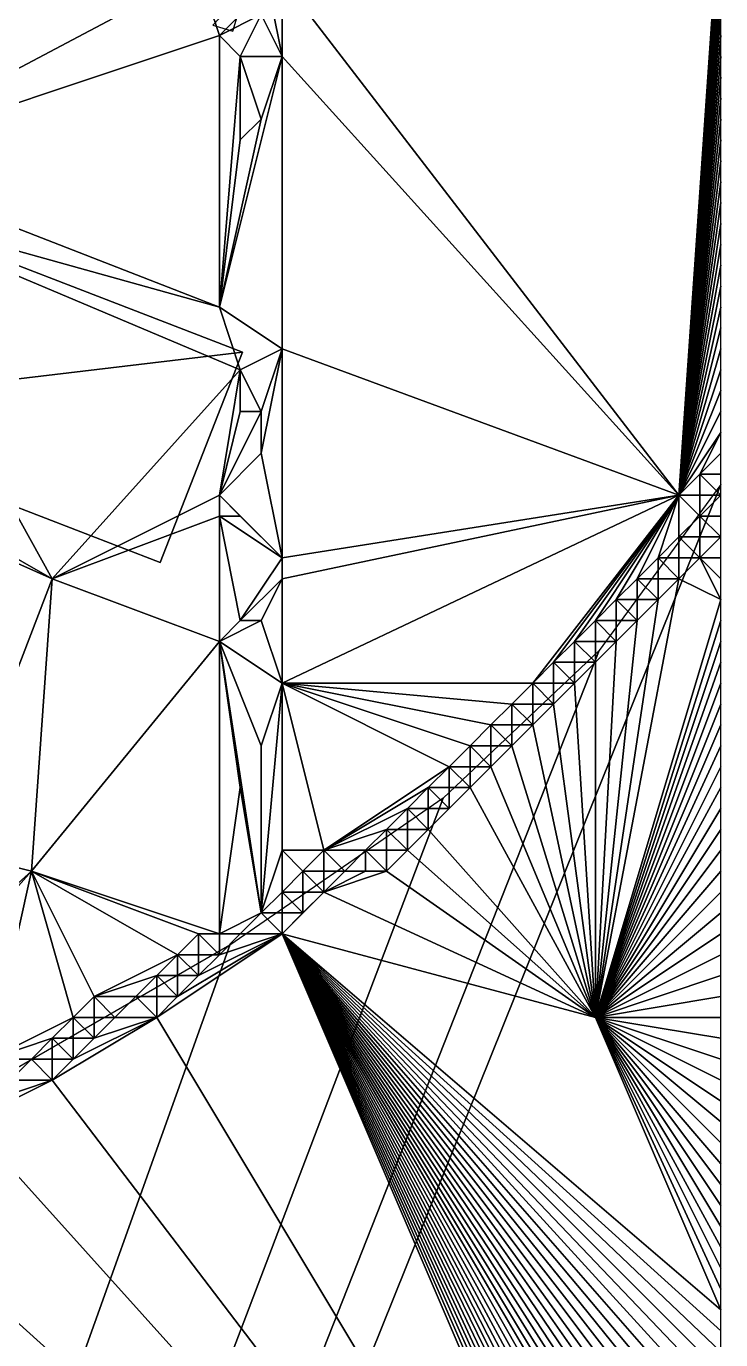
# Model space of a CAD drawing. Header units: metres. Extents: x -1103 to 901, y -902 to 905.
# Drawn here: x 833.5 to 900, y -48.9 to 76.9 of the extents above; entities that cross this region are included whole.
import ezdxf

# ---------------------------------------------------------------- set-up
doc = ezdxf.new("R2010")
doc.units = ezdxf.units.M
for name, color, linetype in [('OSM_BUILDING_FOOTPRINTS', 7, 'CONTINUOUS'), ('OSM_BUILDING_ROOFS', 1, 'CONTINUOUS'), ('OSM_BUILDING_WALLS', 8, 'CONTINUOUS'), ('OSM_ROAD_SURFACE', 9, 'CONTINUOUS'), ('OSM_TERRAIN', 3, 'CONTINUOUS'), ('OSM_WATER_OUTLINES', 4, 'CONTINUOUS'), ('OSM_WATER_SURFACE', 5, 'CONTINUOUS')]:
    doc.layers.add(name, color=color, linetype=linetype)

msp = doc.modelspace()

# ---------------------------------------------------------------- linework, layer by layer
at = {"layer": 'OSM_BUILDING_FOOTPRINTS'}
msp.add_polyline3d([(816.18, 60.37, 3.25), (854.21, 45.7, 3.25), (846.34, 25.56, 3.25), (808.32, 40.23, 3.25), (816.18, 60.37, 3.25)], close=True, dxfattribs=at)
at = {"layer": 'OSM_BUILDING_ROOFS'}
for points in [[(854.21, 45.7, 13.25), (816.18, 60.37, 13.25), (808.32, 40.23, 13.25)], [(854.21, 45.7, 13.25), (808.32, 40.23, 13.25), (846.34, 25.56, 13.25)]]:
    msp.add_3dface(points, dxfattribs=at)
at = {"layer": 'OSM_BUILDING_WALLS'}
for points in [[(854.21, 45.7, 3.25), (816.18, 60.37, 3.25), (816.18, 60.37, 13.25)], [(854.21, 45.7, 3.25), (816.18, 60.37, 13.25), (854.21, 45.7, 13.25)], [(846.34, 25.56, 3.25), (854.21, 45.7, 3.25), (854.21, 45.7, 13.25)], [(846.34, 25.56, 3.25), (854.21, 45.7, 13.25), (846.34, 25.56, 13.25)], [(808.32, 40.23, 3.25), (846.34, 25.56, 3.25), (846.34, 25.56, 13.25)], [(808.32, 40.23, 3.25), (846.34, 25.56, 13.25), (808.32, 40.23, 13.25)]]:
    msp.add_3dface(points, dxfattribs=at)
at = {"layer": 'OSM_ROAD_SURFACE'}
msp.add_3dface([(851.37, 76.99, 5.77), (853.29, 76.42, 5.68), (854.43, 80.25, 5.46)], dxfattribs=at)
at = {"layer": 'OSM_TERRAIN'}
for points in [[(816, 64, 5.93), (850, 82, 5.71), (826, 90, 6.39)], [(856, 84, 4.03), (896, 32, 2.33), (900, 90, 2.72)], [(896, 32, 2.33), (900, 88, 2.71), (900, 90, 2.72)], [(896, 32, 2.33), (900, 86, 2.69), (900, 88, 2.71)], [(896, 32, 2.33), (900, 84, 2.68), (900, 86, 2.69)], [(858, 74, 3.74), (896, 32, 2.33), (856, 84, 4.03)], [(858, 74, 3.74), (856, 84, 4.03), (858, 78, 4.3)], [(896, 32, 2.33), (900, 82, 2.67), (900, 84, 2.68)], [(816, 64, 5.93), (852, 76, 5.72), (850, 82, 5.71)], [(852, 76, 5.72), (856, 80, 5.3), (850, 82, 5.71)], [(900, 80, 2.65), (900, 82, 2.67), (896, 32, 2.33)], [(852, 76, 5.72), (856, 78, 5.52), (856, 80, 5.3)], [(900, 78, 2.64), (900, 80, 2.65), (896, 32, 2.33)], [(852, 76, 5.72), (854, 74, 5.33), (856, 78, 5.52)], [(854, 74, 5.33), (858, 74, 3.74), (856, 78, 5.52)], [(858, 74, 3.74), (858, 78, 4.3), (856, 78, 5.52)], [(896, 32, 2.33), (900, 76, 2.62), (900, 78, 2.64)], [(816, 64, 5.93), (852, 50, 5.09), (852, 76, 5.72)], [(852, 50, 5.09), (854, 74, 5.33), (852, 76, 5.72)], [(896, 32, 2.33), (900, 74, 2.61), (900, 76, 2.62)], [(852, 50, 5.09), (858, 46, 3.43), (858, 74, 3.74)], [(854, 66, 5.06), (854, 74, 5.33), (852, 50, 5.09)], [(852, 50, 5.09), (858, 74, 3.74), (856, 68, 4.22)], [(854, 66, 5.06), (856, 68, 4.22), (854, 74, 5.33)], [(856, 68, 4.22), (858, 74, 3.74), (854, 74, 5.33)], [(858, 46, 3.43), (896, 32, 2.33), (858, 74, 3.74)], [(900, 72, 2.6), (900, 74, 2.61), (896, 32, 2.33)], [(896, 32, 2.33), (900, 70, 2.58), (900, 72, 2.6)], [(900, 68, 2.57), (900, 70, 2.58), (896, 32, 2.33)], [(854, 66, 5.06), (852, 50, 5.09), (856, 68, 4.22)], [(896, 32, 2.33), (900, 66, 2.55), (900, 68, 2.57)], [(900, 64, 2.53), (900, 66, 2.55), (896, 32, 2.33)], [(816, 60, 5.39), (852, 50, 5.09), (816, 64, 5.93)], [(896, 32, 2.33), (900, 62, 2.52), (900, 64, 2.53)], [(900, 60, 2.5), (900, 62, 2.52), (896, 32, 2.33)], [(808, 40, 5.47), (836, 24, 5.49), (816, 60, 5.39)], [(836, 24, 5.49), (854, 44, 5.28), (816, 60, 5.39)], [(816, 60, 5.39), (854, 44, 5.28), (852, 50, 5.09)], [(896, 32, 2.33), (900, 58, 2.48), (900, 60, 2.5)], [(900, 56, 2.47), (900, 58, 2.48), (896, 32, 2.33)], [(900, 54, 2.45), (900, 56, 2.47), (896, 32, 2.33)], [(900, 52, 2.43), (900, 54, 2.45), (896, 32, 2.33)], [(896, 32, 2.33), (900, 50, 2.42), (900, 52, 2.43)], [(854, 44, 5.28), (858, 46, 3.43), (852, 50, 5.09)], [(896, 32, 2.33), (900, 48, 2.4), (900, 50, 2.42)], [(896, 32, 2.33), (900, 46, 2.38), (900, 48, 2.4)], [(856, 40, 3.79), (858, 46, 3.43), (854, 44, 5.28)], [(856, 36, 3.63), (858, 26, 3.01), (858, 46, 3.43)], [(856, 36, 3.63), (858, 46, 3.43), (856, 40, 3.79)], [(858, 26, 3.01), (896, 32, 2.33), (858, 46, 3.43)], [(900, 44, 2.36), (900, 46, 2.38), (896, 32, 2.33)], [(852, 32, 5.16), (854, 44, 5.28), (836, 24, 5.49)], [(852, 32, 5.16), (854, 40, 4.93), (854, 44, 5.28)], [(854, 40, 4.93), (856, 40, 3.79), (854, 44, 5.28)], [(900, 42, 2.35), (900, 44, 2.36), (896, 32, 2.33)], [(900, 40, 2.33), (900, 42, 2.35), (896, 32, 2.33)], [(818, 32, 5.9), (836, 24, 5.49), (808, 40, 5.47)], [(852, 32, 5.16), (856, 36, 3.63), (856, 40, 3.79)], [(852, 32, 5.16), (856, 40, 3.79), (854, 40, 4.93)], [(900, 38, 2.31), (900, 40, 2.33), (896, 32, 2.33)], [(896, 32, 2.33), (898, 34, 2.31), (900, 38, 2.31)], [(898, 34, 2.31), (900, 36, 2.29), (900, 38, 2.31)], [(852, 32, 5.16), (858, 26, 3.01), (856, 36, 3.63)], [(898, 34, 2.31), (900, 34, 2.27), (900, 36, 2.29)], [(896, 32, 2.33), (898, 32, 2.29), (898, 34, 2.31)], [(898, 32, 2.29), (900, 32), (898, 34, 2.31)], [(900, 32), (900, 34, 2.27), (898, 34, 2.31)], [(826, -2, 6.16), (836, 24, 5.49), (818, 32, 5.9)], [(852, 30, 5.18), (852, 32, 5.16), (836, 24, 5.49)], [(852, 30, 5.18), (854, 30, 4.47), (852, 32, 5.16)], [(854, 30, 4.47), (858, 26, 3.01), (852, 32, 5.16)], [(882, 14, 2.38), (896, 32, 2.33), (858, 14, 2.82)], [(858, 14, 2.82), (896, 32, 2.33), (858, 24, 2.98)], [(858, 24, 2.98), (896, 32, 2.33), (858, 26, 3.01)], [(882, 14, 2.38), (884, 16, 2.37), (896, 32, 2.33)], [(884, 16, 2.37), (886, 18, 2.36), (896, 32, 2.33)], [(886, 18, 2.36), (888, 20, 2.35), (896, 32, 2.33)], [(888, 20, 2.35), (890, 22, 2.33), (896, 32, 2.33)], [(890, 22, 2.33), (892, 24, 2.32), (896, 32, 2.33)], [(892, 24, 2.32), (894, 26, 2.31), (896, 32, 2.33)], [(894, 26, 2.31), (896, 28, 2.29), (896, 32, 2.33)], [(896, 28, 2.29), (898, 30), (896, 32, 2.33)], [(898, 30), (898, 32, 2.29), (896, 32, 2.33)], [(898, 30), (900, 30), (900, 32)], [(898, 30), (900, 32), (898, 32, 2.29)], [(836, 24, 5.49), (852, 18, 5.79), (852, 30, 5.18)], [(852, 18, 5.79), (854, 20, 4.77), (852, 30, 5.18)], [(852, 30, 5.18), (854, 20, 4.77), (858, 26, 3.01)], [(858, 26, 3.01), (854, 30, 4.47), (852, 30, 5.18)], [(896, 28, 2.29), (898, 28), (898, 30)], [(898, 28), (900, 28), (898, 30)], [(900, 28), (900, 30), (898, 30)], [(894, 26, 2.31), (896, 26), (896, 28, 2.29)], [(896, 26), (898, 26), (896, 28, 2.29)], [(898, 26), (898, 28), (896, 28, 2.29)], [(898, 26), (900, 26), (900, 28)], [(898, 26), (900, 28), (898, 28)], [(854, 20, 4.77), (858, 24, 2.98), (858, 26, 3.01)], [(892, 24, 2.32), (894, 24), (894, 26, 2.31)], [(894, 24), (896, 24), (894, 26, 2.31)], [(896, 24), (896, 26), (894, 26, 2.31)], [(896, 24), (900, 22), (898, 26)], [(896, 24), (898, 26), (896, 26)], [(900, 22), (900, 24), (898, 26)], [(900, 24), (900, 26), (898, 26)], [(826, -2, 6.16), (834, -4, 6.87), (836, 24, 5.49)], [(834, -4, 6.87), (852, 18, 5.79), (836, 24, 5.49)], [(856, 20, 3.61), (858, 24, 2.98), (854, 20, 4.77)], [(858, 14, 2.82), (858, 24, 2.98), (856, 20, 3.61)], [(888, -18), (896, 24), (894, 22)], [(888, -18), (900, 22), (896, 24)], [(890, 22, 2.33), (892, 22), (892, 24, 2.32)], [(892, 22), (894, 22), (892, 24, 2.32)], [(894, 22), (894, 24), (892, 24, 2.32)], [(894, 22), (896, 24), (894, 24)], [(888, -18), (894, 22), (892, 20)], [(888, 20, 2.35), (890, 20, 2.31), (890, 22, 2.33)], [(888, -18), (900, 20), (900, 22)], [(890, 20, 2.31), (892, 20), (890, 22, 2.33)], [(892, 20), (892, 22), (890, 22, 2.33)], [(892, 20), (894, 22), (892, 22)], [(858, 14, 2.82), (856, 20, 3.61), (852, 18, 5.79)], [(852, 18, 5.79), (856, 20, 3.61), (854, 20, 4.77)], [(886, 18, 2.36), (888, 18, 2.32), (888, 20, 2.35)], [(888, 18, 2.32), (890, 18), (888, 20, 2.35)], [(890, 18), (890, 20, 2.31), (888, 20, 2.35)], [(890, 18), (888, -18), (892, 20)], [(888, -18), (900, 18), (900, 20)], [(890, 18), (892, 20), (890, 20, 2.31)], [(852, -10, 7), (852, 18, 5.79), (834, -4, 6.87)], [(852, -10, 7), (854, 4, 5.25), (852, 18, 5.79)], [(854, 4, 5.25), (856, -8, 3.6), (852, 18, 5.79)], [(852, 18, 5.79), (856, -8, 3.6), (856, 8, 3.62)], [(856, 8, 3.62), (858, 14, 2.82), (852, 18, 5.79)], [(884, 16, 2.37), (886, 16, 2.33), (886, 18, 2.36)], [(886, 16, 2.33), (888, 16), (886, 18, 2.36)], [(888, 16), (888, 18, 2.32), (886, 18, 2.36)], [(888, 16), (888, -18), (890, 18)], [(888, 16), (890, 18), (888, 18, 2.32)], [(900, 16), (900, 18), (888, -18)], [(882, 14, 2.38), (884, 14, 2.35), (884, 16, 2.37)], [(884, 14, 2.35), (886, 14), (884, 16, 2.37)], [(886, 14), (886, 16, 2.33), (884, 16, 2.37)], [(886, 14), (888, 16), (886, 16, 2.33)], [(886, 14), (888, -18), (888, 16)], [(888, -18), (900, 14), (900, 16)], [(858, -2, 2.57), (858, 14, 2.82), (856, -8, 3.6)], [(856, -8, 3.6), (858, 14, 2.82), (856, 8, 3.62)], [(858, -2, 2.57), (862, -2, 2.5), (858, 14, 2.82)], [(876, 8, 2.41), (858, 14, 2.82), (874, 6, 2.42)], [(876, 8, 2.41), (878, 10, 2.4), (858, 14, 2.82)], [(878, 10, 2.4), (880, 12, 2.39), (858, 14, 2.82)], [(862, -2, 2.5), (874, 6, 2.42), (858, 14, 2.82)], [(880, 12, 2.39), (882, 14, 2.38), (858, 14, 2.82)], [(880, 12, 2.39), (882, 12, 2.36), (882, 14, 2.38)], [(882, 12, 2.36), (884, 12), (882, 14, 2.38)], [(884, 12), (884, 14, 2.35), (882, 14, 2.38)], [(884, 12), (888, -18), (886, 14)], [(884, 12), (886, 14), (884, 14, 2.35)], [(900, 12), (900, 14), (888, -18)], [(878, 10, 2.4), (880, 10, 2.37), (880, 12, 2.39)], [(880, 10, 2.37), (882, 10), (880, 12, 2.39)], [(882, 10), (882, 12, 2.36), (880, 12, 2.39)], [(888, -18), (884, 12), (882, 10)], [(882, 10), (884, 12), (882, 12, 2.36)], [(888, -18), (900, 10), (900, 12)], [(876, 8, 2.41), (878, 8, 2.37), (878, 10, 2.4)], [(878, 8, 2.37), (880, 8), (878, 10, 2.4)], [(880, 8), (880, 10, 2.37), (878, 10, 2.4)], [(888, -18), (882, 10), (880, 8)], [(880, 8), (882, 10), (880, 10, 2.37)], [(900, 8), (900, 10), (888, -18)], [(874, 6, 2.42), (876, 6, 2.38), (876, 8, 2.41)], [(876, 6, 2.38), (878, 6), (876, 8, 2.41)], [(878, 6), (878, 8, 2.37), (876, 8, 2.41)], [(878, 6), (880, 8), (878, 8, 2.37)], [(878, 6), (888, -18), (880, 8)], [(900, 6), (900, 8), (888, -18)], [(872, 4, 2.42), (874, 6, 2.42), (862, -2, 2.5)], [(872, 4, 2.42), (874, 4, 2.39), (874, 6, 2.42)], [(874, 4, 2.39), (876, 4), (874, 6, 2.42)], [(876, 4), (876, 6, 2.38), (874, 6, 2.42)], [(876, 4), (888, -18), (878, 6)], [(876, 4), (878, 6), (876, 6, 2.38)], [(888, -18), (900, 4), (900, 6)], [(856, -8, 3.6), (854, 4, 5.25), (852, -10, 7)], [(870, 2, 2.43), (872, 4, 2.42), (862, -2, 2.5)], [(870, 2, 2.43), (872, 2), (872, 4, 2.42)], [(888, -18), (876, 4), (872, 0)], [(872, 0), (876, 4), (874, 2)], [(872, 2), (874, 2), (872, 4, 2.42)], [(874, 2), (874, 4, 2.39), (872, 4, 2.42)], [(874, 2), (876, 4), (874, 4, 2.39)], [(888, -18), (900, 2), (900, 4)], [(862, -2, 2.5), (868, 0, 2.43), (870, 2, 2.43)], [(868, 0, 2.43), (870, 0), (870, 2, 2.43)], [(870, 0), (872, 0), (870, 2, 2.43)], [(872, 0), (872, 2), (870, 2, 2.43)], [(872, 0), (874, 2), (872, 2)], [(900, 0), (900, 2), (888, -18)], [(866, -2, 2.44), (868, 0, 2.43), (862, -2, 2.5)], [(866, -2, 2.44), (868, -2), (868, 0, 2.43)], [(868, -2), (870, -2), (868, 0, 2.43)], [(870, -2), (870, 0), (868, 0, 2.43)], [(888, -18), (872, 0), (870, -2)], [(870, -2), (872, 0), (870, 0)], [(888, -18), (900, -2), (900, 0)], [(814, -22, 6), (834, -4, 6.87), (826, -2, 6.16)], [(858, -6, 2.51), (858, -2, 2.57), (856, -8, 3.6)], [(858, -6, 2.51), (860, -4, 2.51), (858, -2, 2.57)], [(860, -4, 2.51), (862, -2, 2.5), (858, -2, 2.57)], [(860, -4, 2.51), (862, -4, 2.47), (862, -2, 2.5)], [(862, -4, 2.47), (864, -4), (862, -2, 2.5)], [(864, -4), (866, -2, 2.44), (862, -2, 2.5)], [(864, -4), (866, -4), (866, -2, 2.44)], [(866, -4), (868, -4), (866, -2, 2.44)], [(868, -4), (868, -2), (866, -2, 2.44)], [(868, -4), (888, -18), (870, -2)], [(868, -4), (870, -2), (868, -2)], [(900, -4), (900, -2), (888, -18)], [(818, -22, 6.13), (834, -4, 6.87), (814, -22, 6)], [(818, -22, 6.13), (830, -22, 6.74), (834, -4, 6.87)], [(830, -22, 6.74), (838, -18, 7), (834, -4, 6.87)], [(838, -18, 7), (840, -16, 7), (834, -4, 6.87)], [(840, -16, 7), (848, -12, 7), (834, -4, 6.87)], [(848, -12, 7), (850, -10, 7), (834, -4, 6.87)], [(850, -10, 7), (852, -10, 7), (834, -4, 6.87)], [(858, -6, 2.51), (860, -6, 2.48), (860, -4, 2.51)], [(860, -6, 2.48), (862, -6), (860, -4, 2.51)], [(862, -6), (862, -4, 2.47), (860, -4, 2.51)], [(862, -6), (864, -4), (862, -4, 2.47)], [(862, -6), (866, -4), (864, -4)], [(862, -6), (888, -18), (868, -4)], [(862, -6), (868, -4), (866, -4)], [(900, -6), (900, -4), (888, -18)], [(856, -8, 3.6), (858, -8), (858, -6, 2.51)], [(858, -10), (862, -6), (860, -8)], [(858, -10), (888, -18), (862, -6)], [(858, -8), (860, -8), (858, -6, 2.51)], [(860, -8), (860, -6, 2.48), (858, -6, 2.51)], [(860, -8), (862, -6), (860, -6, 2.48)], [(888, -18), (900, -8), (900, -6)], [(854, -10, 5.5), (856, -8, 3.6), (852, -10, 7)], [(854, -10, 5.5), (858, -10), (856, -8, 3.6)], [(858, -10), (858, -8), (856, -8, 3.6)], [(858, -10), (860, -8), (858, -8)], [(888, -18), (900, -10), (900, -8)], [(900, -108), (858, -10), (846, -18)], [(846, -18), (858, -10), (848, -16)], [(848, -16), (858, -10), (850, -14)], [(848, -12, 7), (850, -12, 7), (850, -10, 7)], [(850, -14), (858, -10), (852, -12)], [(850, -12, 7), (852, -12), (850, -10, 7)], [(852, -12), (852, -10, 7), (850, -10, 7)], [(852, -12), (858, -10), (854, -10, 5.5)], [(852, -12), (854, -10, 5.5), (852, -10, 7)], [(900, -108), (900, -106), (858, -10)], [(858, -10), (900, -106), (900, -104)], [(858, -10), (900, -104), (900, -102)], [(900, -102), (900, -100), (858, -10)], [(900, -100), (900, -98), (858, -10)], [(858, -10), (900, -98), (900, -96)], [(900, -96), (900, -94), (858, -10)], [(858, -10), (900, -94), (900, -92)], [(858, -10), (900, -92), (900, -90)], [(900, -90), (900, -88), (858, -10)], [(900, -88), (900, -86), (858, -10)], [(858, -10), (900, -86), (900, -84)], [(858, -10), (900, -84), (900, -82)], [(900, -82), (900, -80), (858, -10)], [(900, -80), (900, -78), (858, -10)], [(858, -10), (900, -78), (900, -76)], [(858, -10), (900, -76), (900, -74)], [(900, -74), (900, -72), (858, -10)], [(900, -72), (900, -70), (858, -10)], [(858, -10), (900, -70), (900, -68)], [(900, -68), (900, -66), (858, -10)], [(858, -10), (900, -66), (900, -64)], [(900, -64), (900, -62), (858, -10)], [(858, -10), (900, -62), (900, -60)], [(900, -60), (900, -58), (858, -10)], [(858, -10), (900, -58), (900, -56)], [(858, -10), (900, -56), (900, -54)], [(900, -54), (900, -52), (858, -10)], [(900, -52), (900, -50), (858, -10)], [(858, -10), (900, -50), (900, -48)], [(858, -10), (900, -48), (900, -46)], [(858, -10), (900, -46), (888, -18)], [(900, -12), (900, -10), (888, -18)], [(846, -14, 7), (848, -12, 7), (840, -16, 7)], [(846, -14, 7), (848, -14), (848, -12, 7)], [(848, -14), (850, -14), (848, -12, 7)], [(850, -14), (850, -12, 7), (848, -12, 7)], [(850, -14), (852, -12), (850, -12, 7)], [(888, -18), (900, -14), (900, -12)], [(844, -16, 7), (846, -14, 7), (840, -16, 7)], [(844, -16, 7), (846, -16), (846, -14, 7)], [(846, -16), (848, -16), (846, -14, 7)], [(848, -16), (848, -14), (846, -14, 7)], [(848, -16), (850, -14), (848, -14)], [(900, -16), (900, -14), (888, -18)], [(838, -18, 7), (840, -18, 7), (840, -16, 7)], [(840, -18, 7), (842, -18), (840, -16, 7)], [(842, -18), (844, -16, 7), (840, -16, 7)], [(842, -18), (846, -18), (844, -16, 7)], [(846, -18), (846, -16), (844, -16, 7)], [(846, -18), (848, -16), (846, -16)], [(888, -18), (900, -18), (900, -16)], [(836, -20, 6.96), (838, -18, 7), (830, -22, 6.74)], [(900, -108), (846, -18), (836, -24)], [(836, -24), (846, -18), (838, -22)], [(836, -20, 6.96), (838, -20), (838, -18, 7)], [(846, -18), (840, -20), (838, -22)], [(838, -20), (840, -20), (838, -18, 7)], [(840, -20), (840, -18, 7), (838, -18, 7)], [(840, -20), (846, -18), (842, -18)], [(840, -20), (842, -18), (840, -18, 7)], [(900, -46), (900, -44), (888, -18)], [(900, -44), (900, -42), (888, -18)], [(888, -18), (900, -42), (900, -40)], [(888, -18), (900, -40), (900, -38)], [(900, -38), (900, -36), (888, -18)], [(900, -36), (900, -34), (888, -18)], [(888, -18), (900, -34), (900, -32)], [(888, -18), (900, -32), (900, -30)], [(900, -30), (900, -28), (888, -18)], [(900, -28), (900, -26), (888, -18)], [(888, -18), (900, -26), (900, -24)], [(888, -18), (900, -24), (900, -22)], [(900, -22), (900, -20), (888, -18)], [(900, -20), (900, -18), (888, -18)], [(834, -22, 6.93), (836, -20, 6.96), (830, -22, 6.74)], [(834, -22, 6.93), (836, -22), (836, -20, 6.96)], [(836, -22), (838, -22), (836, -20, 6.96)], [(838, -22), (838, -20), (836, -20, 6.96)], [(838, -22), (840, -20), (838, -20)], [(832, -24), (834, -22, 6.93), (830, -22, 6.74)], [(832, -24), (836, -24), (834, -22, 6.93)], [(836, -24), (836, -22), (834, -22, 6.93)], [(836, -24), (838, -22), (836, -22)], [(900, -108), (836, -24), (828, -28)], [(828, -28), (836, -24), (830, -26)], [(830, -26), (836, -24), (832, -24)], [(818, -34), (900, -108), (828, -28)], [(900, -108), (818, -34), (810, -38)], [(804, -40), (900, -108), (806, -38)], [(900, -108), (810, -38), (806, -38)], [(802, -42), (900, -108), (804, -40)], [(794, -46), (900, -108), (802, -42)], [(720, -334), (900, -108), (794, -46)]]:
    msp.add_3dface(points, dxfattribs=at)
at = {"layer": 'OSM_WATER_OUTLINES'}
msp.add_polyline3d([(900, -638.45, 1), (900, 33.02, 1), (888.36, 17.13, 1), (873.42, 2.98, 1), (853.01, -11.08, 1), (820.91, -29.6, 1), (774.43, -53.44, 1), (771.66, -52.29, 1), (682.09, -92, 1), (651.7, -101.29, 1), (627.24, -108.8, 1), (609.24, -110.49, 1), (575.43, -108.58, 1), (546.45, -99.89, 1), (530.37, -89.66, 1), (527.58, -85.43, 1), (524.82, -82.86, 1), (518.29, -78.39, 1), (508.66, -65.65, 1), (506.58, -61.52, 1), (502.58, -57.7, 1), (499.76, -54.9, 1), (497.17, -51.58, 1), (495.32, -47.39, 1)], dxfattribs=at)
at = {"layer": 'OSM_WATER_SURFACE'}
for points in [[(617.31, -669.57, 1), (900, -638.45, 1), (900, 33.02, 1)], [(617.31, -669.57, 1), (900, 33.02, 1), (888.36, 17.13, 1)], [(617.31, -669.57, 1), (888.36, 17.13, 1), (873.42, 2.98, 1)], [(617.31, -669.57, 1), (873.42, 2.98, 1), (853.01, -11.08, 1)], [(617.31, -669.57, 1), (853.01, -11.08, 1), (820.91, -29.6, 1)]]:
    msp.add_3dface(points, dxfattribs=at)

doc.saveas('drawing.dxf')
